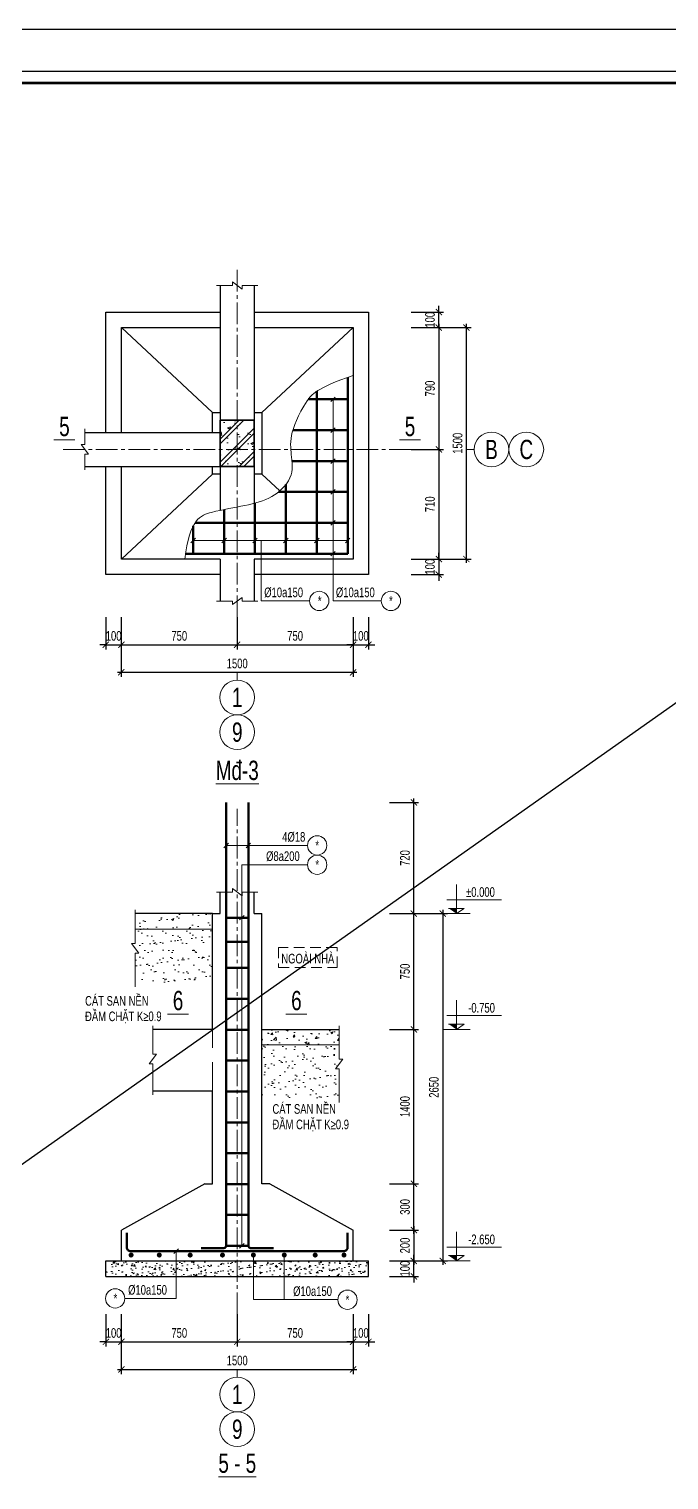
# Model space of a CAD drawing. Header units: millimetres. Extents: x 0 to 84100, y 0 to 59400.
# Drawn here: x 42645 to 59212, y 21802 to 59400 of the extents above; entities that cross this region are included whole.
import ezdxf
from ezdxf.enums import TextEntityAlignment as Align

# ---------------------------------------------------------------- set-up
doc = ezdxf.new("R2010")
doc.units = ezdxf.units.MM
doc.header["$LTSCALE"] = 750
doc.header["$MEASUREMENT"] = 0
doc.linetypes.add('CENTER2', pattern=[1.125, 0.75, -0.125, 0.125, -0.125])
doc.linetypes.add('HIDDEN', pattern=[0.375, 0.25, -0.125])
doc.layers.add('CDC-KHUNGTEN', color=9, linetype='Continuous')
for name, color, linetype, lineweight in [('CDC_01.AXIS', 160, 'CENTER2', 13), ('CDC_02.DIM', 1, 'Continuous', 18), ('CDC_03.BORDER', 3, 'Continuous', 25), ('CDC_04.HIDDEN', 8, 'HIDDEN', 15), ('CDC_05.STEEL', 4, 'Continuous', 50), ('CDC_06.TEXT', 2, 'Continuous', 18), ('CDC_09.COLUMN', 4, 'Continuous', 35), ('CDC_10.HATCH', 251, 'Continuous', 9), ('CDC_11.NOTE', 8, 'Continuous', 18), ('CDC_14.STEELNUM', 9, 'Continuous', 18), ('STEEL_NODE', 6, 'Continuous', 50)]:
    doc.layers.add(name, color=color, linetype=linetype, lineweight=lineweight)
doc.layers.add('KCS_Plotter', color=11, linetype='Continuous', plot=False)
doc.styles.add('KCS_SMTEXT', font='arial.ttf', dxfattribs={"width": 0.7})
doc.styles.add('SMTEXT', font='arial.ttf', dxfattribs={"width": 0.7})
doc.dimstyles.new('KCS_DIM100-25', dxfattribs={"dimscale": 100, "dimtxt": 2.5, "dimasz": 1.6, "dimexe": 1.2, "dimexo": 0, "dimgap": 1, "dimtad": 1, "dimdec": 0, "dimlfac": 0.25, "dimzin": 0, "dimdsep": 46, "dimtxsty": 'KCS_SMTEXT', "dimblk": 'ARCHTICK', "dimcen": 0, "dimdle": 1, "dimclrd": 256, "dimclre": 256, "dimclrt": 2, "dimadec": 0, "dimazin": 0, "dimtfac": 1, "dimtdec": 0, "dimtix": 1, "dimtmove": 2, "dimatfit": 3, "dimfxl": 1, "dimtolj": 1, "dimtzin": 0, "dimarcsym": 0})

# ---------------------------------------------------------------- blocks, each defined once
blk = doc.blocks.new('_ArchTick')
at = {"color": 0, "linetype": 'ByBlock', "const_width": 0.15}
blk.add_lwpolyline([(-0.5, -0.5), (0.5, 0.5)], dxfattribs=at)
blk = doc.blocks.new('*D67')
at = {"layer": 'CDC_02.DIM', "lineweight": -2, "transparency": 16777216}
for p, q in [((44634, 44159), (44634, 43325)), ((45034, 44159), (45034, 43325)), ((44634, 43445), (44474, 43445)), ((44634, 43445), (45034, 43445)), ((45034, 43445), (45194, 43445))]:
    blk.add_line(p, q, dxfattribs=at)
at = {"layer": 'DEFPOINTS', "color": 0, "transparency": 16777216}
for p in [(44634, 44159), (45034, 44159), (45034, 43445)]:
    blk.add_point(p, dxfattribs=at)
at = {"layer": 'CDC_02.DIM', "lineweight": -2, "transparency": 16777216, "xscale": 160, "yscale": 160, "zscale": 160}
blk.add_blockref('_ArchTick', (44634, 43445), dxfattribs=at)
at = {"layer": 'CDC_02.DIM', "lineweight": -2, "transparency": 16777216, "xscale": 160, "yscale": 160, "zscale": 160, "rotation": 180}
blk.add_blockref('_ArchTick', (45034, 43445), dxfattribs=at)
at = {"layer": 'CDC_02.DIM', "color": 2, "transparency": 16777216, "insert": (44834, 43673), "char_height": 250, "attachment_point": 5, "style": 'KCS_SMTEXT'}
blk.add_mtext('\\A1;100', dxfattribs=at)
blk = doc.blocks.new('*D68')
at = {"layer": 'CDC_02.DIM', "lineweight": -2, "transparency": 16777216}
for p, q in [((45034, 44159), (45034, 43325)), ((48034, 44159), (48034, 43325)), ((44934, 43445), (48134, 43445))]:
    blk.add_line(p, q, dxfattribs=at)
at = {"layer": 'DEFPOINTS', "color": 0, "transparency": 16777216}
for p in [(45034, 44159), (48034, 44159), (48034, 43445)]:
    blk.add_point(p, dxfattribs=at)
at = {"layer": 'CDC_02.DIM', "lineweight": -2, "transparency": 16777216, "xscale": 160, "yscale": 160, "zscale": 160, "rotation": 180}
blk.add_blockref('_ArchTick', (45034, 43445), dxfattribs=at)
at = {"layer": 'CDC_02.DIM', "lineweight": -2, "transparency": 16777216, "xscale": 160, "yscale": 160, "zscale": 160}
blk.add_blockref('_ArchTick', (48034, 43445), dxfattribs=at)
at = {"layer": 'CDC_02.DIM', "color": 2, "transparency": 16777216, "insert": (46534, 43673), "char_height": 250, "attachment_point": 5, "style": 'KCS_SMTEXT'}
blk.add_mtext('\\A1;750', dxfattribs=at)
blk = doc.blocks.new('*D69')
at = {"layer": 'CDC_02.DIM', "lineweight": -2, "transparency": 16777216}
for p, q in [((48034, 44159), (48034, 43325)), ((51034, 44159), (51034, 43325)), ((47934, 43445), (51134, 43445))]:
    blk.add_line(p, q, dxfattribs=at)
at = {"layer": 'DEFPOINTS', "color": 0, "transparency": 16777216}
for p in [(48034, 44159), (51034, 44159), (51034, 43445)]:
    blk.add_point(p, dxfattribs=at)
at = {"layer": 'CDC_02.DIM', "lineweight": -2, "transparency": 16777216, "xscale": 160, "yscale": 160, "zscale": 160, "rotation": 180}
blk.add_blockref('_ArchTick', (48034, 43445), dxfattribs=at)
at = {"layer": 'CDC_02.DIM', "lineweight": -2, "transparency": 16777216, "xscale": 160, "yscale": 160, "zscale": 160}
blk.add_blockref('_ArchTick', (51034, 43445), dxfattribs=at)
at = {"layer": 'CDC_02.DIM', "color": 2, "transparency": 16777216, "insert": (49534, 43673), "char_height": 250, "attachment_point": 5, "style": 'KCS_SMTEXT'}
blk.add_mtext('\\A1;750', dxfattribs=at)
blk = doc.blocks.new('*D70')
at = {"layer": 'CDC_02.DIM', "lineweight": -2, "transparency": 16777216}
for p, q in [((51034, 44159), (51034, 43325)), ((51434, 44159), (51434, 43325)), ((51034, 43445), (50874, 43445)), ((51034, 43445), (51434, 43445)), ((51434, 43445), (51594, 43445))]:
    blk.add_line(p, q, dxfattribs=at)
at = {"layer": 'DEFPOINTS', "color": 0, "transparency": 16777216}
for p in [(51034, 44159), (51434, 44159), (51434, 43445)]:
    blk.add_point(p, dxfattribs=at)
at = {"layer": 'CDC_02.DIM', "lineweight": -2, "transparency": 16777216, "xscale": 160, "yscale": 160, "zscale": 160}
blk.add_blockref('_ArchTick', (51034, 43445), dxfattribs=at)
at = {"layer": 'CDC_02.DIM', "lineweight": -2, "transparency": 16777216, "xscale": 160, "yscale": 160, "zscale": 160, "rotation": 180}
blk.add_blockref('_ArchTick', (51434, 43445), dxfattribs=at)
at = {"layer": 'CDC_02.DIM', "color": 2, "transparency": 16777216, "insert": (51234, 43673), "char_height": 250, "attachment_point": 5, "style": 'KCS_SMTEXT'}
blk.add_mtext('\\A1;100', dxfattribs=at)
blk = doc.blocks.new('*D71')
at = {"layer": 'CDC_02.DIM', "lineweight": -2, "transparency": 16777216}
for p, q in [((45034, 44159), (45034, 42611)), ((51034, 44159), (51034, 42611)), ((44934, 42731), (51134, 42731))]:
    blk.add_line(p, q, dxfattribs=at)
at = {"layer": 'DEFPOINTS', "color": 0, "transparency": 16777216}
for p in [(45034, 44159), (51034, 44159), (51034, 42731)]:
    blk.add_point(p, dxfattribs=at)
at = {"layer": 'CDC_02.DIM', "lineweight": -2, "transparency": 16777216, "xscale": 160, "yscale": 160, "zscale": 160, "rotation": 180}
blk.add_blockref('_ArchTick', (45034, 42731), dxfattribs=at)
at = {"layer": 'CDC_02.DIM', "lineweight": -2, "transparency": 16777216, "xscale": 160, "yscale": 160, "zscale": 160}
blk.add_blockref('_ArchTick', (51034, 42731), dxfattribs=at)
at = {"layer": 'CDC_02.DIM', "color": 2, "transparency": 16777216, "insert": (48034, 42958), "char_height": 250, "attachment_point": 5, "style": 'KCS_SMTEXT'}
blk.add_mtext('\\A1;1500', dxfattribs=at)
blk = doc.blocks.new('*D72')
at = {"layer": 'CDC_02.DIM', "lineweight": -2, "transparency": 16777216}
for p, q in [((52540, 51665), (53374, 51665)), ((53254, 51765), (53254, 48405)), ((52540, 48505), (53374, 48505))]:
    blk.add_line(p, q, dxfattribs=at)
at = {"layer": 'DEFPOINTS', "color": 0, "transparency": 16777216}
for p in [(52540, 51665), (52540, 48505), (53254, 48505)]:
    blk.add_point(p, dxfattribs=at)
at = {"layer": 'CDC_02.DIM', "lineweight": -2, "transparency": 16777216, "xscale": 160, "yscale": 160, "zscale": 160}
for p, rotation in [((53254, 51665), 90), ((53254, 48505), 270)]:
    blk.add_blockref('_ArchTick', p, dxfattribs=dict(at, rotation=rotation))
at = {"layer": 'CDC_02.DIM', "color": 2, "transparency": 16777216, "insert": (53026, 50085), "char_height": 250, "attachment_point": 5, "rotation": 90, "style": 'KCS_SMTEXT'}
blk.add_mtext('\\A1;790', dxfattribs=at)
blk = doc.blocks.new('*D73')
at = {"layer": 'CDC_02.DIM', "lineweight": -2, "transparency": 16777216}
for p, q in [((52540, 48505), (53374, 48505)), ((53254, 48605), (53254, 45565)), ((52540, 45665), (53374, 45665))]:
    blk.add_line(p, q, dxfattribs=at)
at = {"layer": 'DEFPOINTS', "color": 0, "transparency": 16777216}
for p in [(52540, 48505), (52540, 45665), (53254, 45665)]:
    blk.add_point(p, dxfattribs=at)
at = {"layer": 'CDC_02.DIM', "lineweight": -2, "transparency": 16777216, "xscale": 160, "yscale": 160, "zscale": 160}
for p, rotation in [((53254, 48505), 90), ((53254, 45665), 270)]:
    blk.add_blockref('_ArchTick', p, dxfattribs=dict(at, rotation=rotation))
at = {"layer": 'CDC_02.DIM', "color": 2, "transparency": 16777216, "insert": (53026, 47085), "char_height": 250, "attachment_point": 5, "rotation": 90, "style": 'KCS_SMTEXT'}
blk.add_mtext('\\A1;710', dxfattribs=at)
blk = doc.blocks.new('*D74')
at = {"layer": 'CDC_02.DIM', "lineweight": -2, "transparency": 16777216}
for p, q in [((52540, 45665), (53374, 45665)), ((53254, 45665), (53254, 45825)), ((53254, 45665), (53254, 45265)), ((52540, 45265), (53374, 45265)), ((53254, 45265), (53254, 45105))]:
    blk.add_line(p, q, dxfattribs=at)
at = {"layer": 'DEFPOINTS', "color": 0, "transparency": 16777216}
for p in [(52540, 45665), (52540, 45265), (53254, 45265)]:
    blk.add_point(p, dxfattribs=at)
at = {"layer": 'CDC_02.DIM', "lineweight": -2, "transparency": 16777216, "xscale": 160, "yscale": 160, "zscale": 160}
for p, rotation in [((53254, 45665), 270), ((53254, 45265), 90)]:
    blk.add_blockref('_ArchTick', p, dxfattribs=dict(at, rotation=rotation))
at = {"layer": 'CDC_02.DIM', "color": 2, "transparency": 16777216, "insert": (53026, 45465), "char_height": 250, "attachment_point": 5, "rotation": 90, "style": 'KCS_SMTEXT'}
blk.add_mtext('\\A1;100', dxfattribs=at)
blk = doc.blocks.new('*D75')
at = {"layer": 'CDC_02.DIM', "lineweight": -2, "transparency": 16777216}
for p, q in [((52540, 51665), (54088, 51665)), ((53968, 45565), (53968, 51765)), ((52540, 45665), (54088, 45665))]:
    blk.add_line(p, q, dxfattribs=at)
at = {"layer": 'DEFPOINTS', "color": 0, "transparency": 16777216}
for p in [(52540, 51665), (53968, 51665), (52540, 45665)]:
    blk.add_point(p, dxfattribs=at)
at = {"layer": 'CDC_02.DIM', "lineweight": -2, "transparency": 16777216, "xscale": 160, "yscale": 160, "zscale": 160}
for p, rotation in [((53968, 51665), 90), ((53968, 45665), 270)]:
    blk.add_blockref('_ArchTick', p, dxfattribs=dict(at, rotation=rotation))
at = {"layer": 'CDC_02.DIM', "color": 2, "transparency": 16777216, "insert": (53741, 48665), "char_height": 250, "attachment_point": 5, "rotation": 90, "style": 'KCS_SMTEXT'}
blk.add_mtext('\\A1;1500', dxfattribs=at)
blk = doc.blocks.new('*D76')
at = {"layer": 'CDC_02.DIM', "lineweight": -2, "transparency": 16777216}
for p, q in [((52540, 52065), (53374, 52065)), ((53254, 52065), (53254, 52225)), ((53254, 51665), (53254, 52065)), ((52540, 51665), (53374, 51665)), ((53254, 51665), (53254, 51505))]:
    blk.add_line(p, q, dxfattribs=at)
at = {"layer": 'DEFPOINTS', "color": 0, "transparency": 16777216}
for p in [(52540, 52065), (53254, 52065), (52540, 51665)]:
    blk.add_point(p, dxfattribs=at)
at = {"layer": 'CDC_02.DIM', "lineweight": -2, "transparency": 16777216, "xscale": 160, "yscale": 160, "zscale": 160}
for p, rotation in [((53254, 52065), 270), ((53254, 51665), 90)]:
    blk.add_blockref('_ArchTick', p, dxfattribs=dict(at, rotation=rotation))
at = {"layer": 'CDC_02.DIM', "color": 2, "transparency": 16777216, "insert": (53026, 51865), "char_height": 250, "attachment_point": 5, "rotation": 90, "style": 'KCS_SMTEXT'}
blk.add_mtext('\\A1;100', dxfattribs=at)
blk = doc.blocks.new('*D77')
at = {"layer": 'CDC_02.DIM', "lineweight": -2, "transparency": 16777216}
for p, q in [((51980, 27478), (52727, 27478)), ((52607, 27478), (52607, 27638)), ((52607, 27078), (52607, 27478)), ((51980, 27078), (52727, 27078)), ((52607, 27078), (52607, 26918))]:
    blk.add_line(p, q, dxfattribs=at)
at = {"layer": 'DEFPOINTS', "color": 0, "transparency": 16777216}
for p in [(51980, 27478), (52607, 27478), (51980, 27078)]:
    blk.add_point(p, dxfattribs=at)
at = {"layer": 'CDC_02.DIM', "lineweight": -2, "transparency": 16777216, "xscale": 160, "yscale": 160, "zscale": 160}
for p, rotation in [((52607, 27478), 270), ((52607, 27078), 90)]:
    blk.add_blockref('_ArchTick', p, dxfattribs=dict(at, rotation=rotation))
at = {"layer": 'CDC_02.DIM', "color": 2, "transparency": 16777216, "insert": (52379, 27278), "char_height": 250, "attachment_point": 5, "rotation": 90, "style": 'KCS_SMTEXT'}
blk.add_mtext('\\A1;100', dxfattribs=at)
blk = doc.blocks.new('*D78')
at = {"layer": 'CDC_02.DIM', "lineweight": -2, "transparency": 16777216}
for p, q in [((51980, 33478), (52727, 33478)), ((52607, 29378), (52607, 33578)), ((51980, 29478), (52727, 29478))]:
    blk.add_line(p, q, dxfattribs=at)
at = {"layer": 'DEFPOINTS', "color": 0, "transparency": 16777216}
for p in [(51980, 33478), (52607, 33478), (51980, 29478)]:
    blk.add_point(p, dxfattribs=at)
at = {"layer": 'CDC_02.DIM', "lineweight": -2, "transparency": 16777216, "xscale": 160, "yscale": 160, "zscale": 160}
for p, rotation in [((52607, 33478), 90), ((52607, 29478), 270)]:
    blk.add_blockref('_ArchTick', p, dxfattribs=dict(at, rotation=rotation))
at = {"layer": 'CDC_02.DIM', "color": 2, "transparency": 16777216, "insert": (52379, 31478), "char_height": 250, "attachment_point": 5, "rotation": 90, "style": 'KCS_SMTEXT'}
blk.add_mtext('\\A1;1400', dxfattribs=at)
blk = doc.blocks.new('*D79')
at = {"layer": 'CDC_02.DIM', "lineweight": -2, "transparency": 16777216}
for p, q in [((51980, 36478), (52727, 36478)), ((52607, 33378), (52607, 36578)), ((51980, 33478), (52727, 33478))]:
    blk.add_line(p, q, dxfattribs=at)
at = {"layer": 'DEFPOINTS', "color": 0, "transparency": 16777216}
for p in [(51980, 36478), (52607, 36478), (51980, 33478)]:
    blk.add_point(p, dxfattribs=at)
at = {"layer": 'CDC_02.DIM', "lineweight": -2, "transparency": 16777216, "xscale": 160, "yscale": 160, "zscale": 160}
for p, rotation in [((52607, 36478), 90), ((52607, 33478), 270)]:
    blk.add_blockref('_ArchTick', p, dxfattribs=dict(at, rotation=rotation))
at = {"layer": 'CDC_02.DIM', "color": 2, "transparency": 16777216, "insert": (52379, 34978), "char_height": 250, "attachment_point": 5, "rotation": 90, "style": 'KCS_SMTEXT'}
blk.add_mtext('\\A1;750', dxfattribs=at)
blk = doc.blocks.new('*D80')
at = {"layer": 'CDC_02.DIM', "lineweight": -2, "transparency": 16777216}
for p, q in [((51980, 28278), (52727, 28278)), ((52607, 28378), (52607, 27378)), ((51980, 27478), (52727, 27478))]:
    blk.add_line(p, q, dxfattribs=at)
at = {"layer": 'DEFPOINTS', "color": 0, "transparency": 16777216}
for p in [(51980, 28278), (51980, 27478), (52607, 27478)]:
    blk.add_point(p, dxfattribs=at)
at = {"layer": 'CDC_02.DIM', "lineweight": -2, "transparency": 16777216, "xscale": 160, "yscale": 160, "zscale": 160}
for p, rotation in [((52607, 28278), 90), ((52607, 27478), 270)]:
    blk.add_blockref('_ArchTick', p, dxfattribs=dict(at, rotation=rotation))
at = {"layer": 'CDC_02.DIM', "color": 2, "transparency": 16777216, "insert": (52379, 27878), "char_height": 250, "attachment_point": 5, "rotation": 90, "style": 'KCS_SMTEXT'}
blk.add_mtext('\\A1;200', dxfattribs=at)
blk = doc.blocks.new('*D81')
at = {"layer": 'CDC_02.DIM', "lineweight": -2, "transparency": 16777216}
for p, q in [((51980, 29478), (52727, 29478)), ((52607, 28178), (52607, 29578)), ((51980, 28278), (52727, 28278))]:
    blk.add_line(p, q, dxfattribs=at)
at = {"layer": 'DEFPOINTS', "color": 0, "transparency": 16777216}
for p in [(51980, 29478), (52607, 29478), (51980, 28278)]:
    blk.add_point(p, dxfattribs=at)
at = {"layer": 'CDC_02.DIM', "lineweight": -2, "transparency": 16777216, "xscale": 160, "yscale": 160, "zscale": 160}
for p, rotation in [((52607, 29478), 90), ((52607, 28278), 270)]:
    blk.add_blockref('_ArchTick', p, dxfattribs=dict(at, rotation=rotation))
at = {"layer": 'CDC_02.DIM', "color": 2, "transparency": 16777216, "insert": (52379, 28878), "char_height": 250, "attachment_point": 5, "rotation": 90, "style": 'KCS_SMTEXT'}
blk.add_mtext('\\A1;300', dxfattribs=at)
blk = doc.blocks.new('*D82')
at = {"layer": 'CDC_02.DIM', "lineweight": -2, "transparency": 16777216}
for p, q in [((51980, 36478), (53475, 36478)), ((53355, 36578), (53355, 27378)), ((51980, 27478), (53475, 27478))]:
    blk.add_line(p, q, dxfattribs=at)
at = {"layer": 'DEFPOINTS', "color": 0, "transparency": 16777216}
for p in [(51980, 36478), (51980, 27478), (53355, 27478)]:
    blk.add_point(p, dxfattribs=at)
at = {"layer": 'CDC_02.DIM', "lineweight": -2, "transparency": 16777216, "xscale": 160, "yscale": 160, "zscale": 160}
for p, rotation in [((53355, 36478), 90), ((53355, 27478), 270)]:
    blk.add_blockref('_ArchTick', p, dxfattribs=dict(at, rotation=rotation))
at = {"layer": 'CDC_02.DIM', "color": 2, "transparency": 16777216, "insert": (53127, 31978), "char_height": 250, "attachment_point": 5, "rotation": 90, "style": 'KCS_SMTEXT'}
blk.add_mtext('\\A1;2650', dxfattribs=at)
blk = doc.blocks.new('*D83')
at = {"layer": 'CDC_02.DIM', "lineweight": -2, "transparency": 16777216}
for p, q in [((51980, 39358), (52727, 39358)), ((52607, 36378), (52607, 39458)), ((51980, 36478), (52727, 36478))]:
    blk.add_line(p, q, dxfattribs=at)
at = {"layer": 'DEFPOINTS', "color": 0, "transparency": 16777216}
for p in [(51980, 39358), (52607, 39358), (51980, 36478)]:
    blk.add_point(p, dxfattribs=at)
at = {"layer": 'CDC_02.DIM', "lineweight": -2, "transparency": 16777216, "xscale": 160, "yscale": 160, "zscale": 160}
for p, rotation in [((52607, 39358), 90), ((52607, 36478), 270)]:
    blk.add_blockref('_ArchTick', p, dxfattribs=dict(at, rotation=rotation))
at = {"layer": 'CDC_02.DIM', "color": 2, "transparency": 16777216, "insert": (52379, 37918), "char_height": 250, "attachment_point": 5, "rotation": 90, "style": 'KCS_SMTEXT'}
blk.add_mtext('\\A1;720', dxfattribs=at)
blk = doc.blocks.new('*D84')
at = {"layer": 'CDC_02.DIM', "lineweight": -2, "transparency": 16777216}
for p, q in [((44634, 26097), (44634, 25263)), ((45034, 26097), (45034, 25263)), ((44634, 25383), (44474, 25383)), ((44634, 25383), (45034, 25383)), ((45034, 25383), (45194, 25383))]:
    blk.add_line(p, q, dxfattribs=at)
at = {"layer": 'DEFPOINTS', "color": 0, "transparency": 16777216}
for p in [(44634, 26097), (45034, 26097), (45034, 25383)]:
    blk.add_point(p, dxfattribs=at)
at = {"layer": 'CDC_02.DIM', "lineweight": -2, "transparency": 16777216, "xscale": 160, "yscale": 160, "zscale": 160}
blk.add_blockref('_ArchTick', (44634, 25383), dxfattribs=at)
at = {"layer": 'CDC_02.DIM', "lineweight": -2, "transparency": 16777216, "xscale": 160, "yscale": 160, "zscale": 160, "rotation": 180}
blk.add_blockref('_ArchTick', (45034, 25383), dxfattribs=at)
at = {"layer": 'CDC_02.DIM', "color": 2, "transparency": 16777216, "insert": (44834, 25610), "char_height": 250, "attachment_point": 5, "style": 'KCS_SMTEXT'}
blk.add_mtext('\\A1;100', dxfattribs=at)
blk = doc.blocks.new('*D85')
at = {"layer": 'CDC_02.DIM', "lineweight": -2, "transparency": 16777216}
for p, q in [((45034, 26097), (45034, 25263)), ((48034, 26097), (48034, 25263)), ((44934, 25383), (48134, 25383))]:
    blk.add_line(p, q, dxfattribs=at)
at = {"layer": 'DEFPOINTS', "color": 0, "transparency": 16777216}
for p in [(45034, 26097), (48034, 26097), (48034, 25383)]:
    blk.add_point(p, dxfattribs=at)
at = {"layer": 'CDC_02.DIM', "lineweight": -2, "transparency": 16777216, "xscale": 160, "yscale": 160, "zscale": 160, "rotation": 180}
blk.add_blockref('_ArchTick', (45034, 25383), dxfattribs=at)
at = {"layer": 'CDC_02.DIM', "lineweight": -2, "transparency": 16777216, "xscale": 160, "yscale": 160, "zscale": 160}
blk.add_blockref('_ArchTick', (48034, 25383), dxfattribs=at)
at = {"layer": 'CDC_02.DIM', "color": 2, "transparency": 16777216, "insert": (46534, 25610), "char_height": 250, "attachment_point": 5, "style": 'KCS_SMTEXT'}
blk.add_mtext('\\A1;750', dxfattribs=at)
blk = doc.blocks.new('*D86')
at = {"layer": 'CDC_02.DIM', "lineweight": -2, "transparency": 16777216}
for p, q in [((48034, 26097), (48034, 25263)), ((51034, 26097), (51034, 25263)), ((47934, 25383), (51134, 25383))]:
    blk.add_line(p, q, dxfattribs=at)
at = {"layer": 'DEFPOINTS', "color": 0, "transparency": 16777216}
for p in [(48034, 26097), (51034, 26097), (51034, 25383)]:
    blk.add_point(p, dxfattribs=at)
at = {"layer": 'CDC_02.DIM', "lineweight": -2, "transparency": 16777216, "xscale": 160, "yscale": 160, "zscale": 160, "rotation": 180}
blk.add_blockref('_ArchTick', (48034, 25383), dxfattribs=at)
at = {"layer": 'CDC_02.DIM', "lineweight": -2, "transparency": 16777216, "xscale": 160, "yscale": 160, "zscale": 160}
blk.add_blockref('_ArchTick', (51034, 25383), dxfattribs=at)
at = {"layer": 'CDC_02.DIM', "color": 2, "transparency": 16777216, "insert": (49534, 25610), "char_height": 250, "attachment_point": 5, "style": 'KCS_SMTEXT'}
blk.add_mtext('\\A1;750', dxfattribs=at)
blk = doc.blocks.new('*D87')
at = {"layer": 'CDC_02.DIM', "lineweight": -2, "transparency": 16777216}
for p, q in [((51034, 26097), (51034, 25263)), ((51434, 26097), (51434, 25263)), ((51034, 25383), (50874, 25383)), ((51034, 25383), (51434, 25383)), ((51434, 25383), (51594, 25383))]:
    blk.add_line(p, q, dxfattribs=at)
at = {"layer": 'DEFPOINTS', "color": 0, "transparency": 16777216}
for p in [(51034, 26097), (51434, 26097), (51434, 25383)]:
    blk.add_point(p, dxfattribs=at)
at = {"layer": 'CDC_02.DIM', "lineweight": -2, "transparency": 16777216, "xscale": 160, "yscale": 160, "zscale": 160}
blk.add_blockref('_ArchTick', (51034, 25383), dxfattribs=at)
at = {"layer": 'CDC_02.DIM', "lineweight": -2, "transparency": 16777216, "xscale": 160, "yscale": 160, "zscale": 160, "rotation": 180}
blk.add_blockref('_ArchTick', (51434, 25383), dxfattribs=at)
at = {"layer": 'CDC_02.DIM', "color": 2, "transparency": 16777216, "insert": (51234, 25610), "char_height": 250, "attachment_point": 5, "style": 'KCS_SMTEXT'}
blk.add_mtext('\\A1;100', dxfattribs=at)
blk = doc.blocks.new('*D88')
at = {"layer": 'CDC_02.DIM', "lineweight": -2, "transparency": 16777216}
for p, q in [((45034, 26097), (45034, 24548)), ((51034, 26097), (51034, 24548)), ((44934, 24668), (51134, 24668))]:
    blk.add_line(p, q, dxfattribs=at)
at = {"layer": 'DEFPOINTS', "color": 0, "transparency": 16777216}
for p in [(45034, 26097), (51034, 26097), (51034, 24668)]:
    blk.add_point(p, dxfattribs=at)
at = {"layer": 'CDC_02.DIM', "lineweight": -2, "transparency": 16777216, "xscale": 160, "yscale": 160, "zscale": 160, "rotation": 180}
blk.add_blockref('_ArchTick', (45034, 24668), dxfattribs=at)
at = {"layer": 'CDC_02.DIM', "lineweight": -2, "transparency": 16777216, "xscale": 160, "yscale": 160, "zscale": 160}
blk.add_blockref('_ArchTick', (51034, 24668), dxfattribs=at)
at = {"layer": 'CDC_02.DIM', "color": 2, "transparency": 16777216, "insert": (48034, 24896), "char_height": 250, "attachment_point": 5, "style": 'KCS_SMTEXT'}
blk.add_mtext('\\A1;1500', dxfattribs=at)
blk = doc.blocks.new('Khung tên chuẩn')
at = {"layer": 'CDC-KHUNGTEN', "color": 8}
blk.add_lwpolyline([(75096, 1100), (83000, 1100), (83000, 58300), (3000, 58300), (3000, 1100), (75096, 1100)], dxfattribs=at)
at = {"layer": 'CDC-KHUNGTEN', "color": 255, "lineweight": 60}
blk.add_lwpolyline([(74900, 1400), (74900, 58000), (3300, 58000), (3300, 1400), (74900, 1400)], close=True, dxfattribs=at)
at = {"layer": 'DEFPOINTS', "color": 1, "ltscale": 0.2}
blk.add_lwpolyline([(0, 0), (0, 59400), (84100, 59400), (84100, 0), (0, 0)], close=True, dxfattribs=at)

msp = doc.modelspace()

# ---------------------------------------------------------------- hatches: boundary and pattern name
at = {"layer": 'CDC_10.HATCH'}
h = msp.add_hatch(dxfattribs=at)
h.set_pattern_fill('BT-01', color=256, scale=100, pattern_type=2)
h.set_pattern_definition([(50, (-188097.6, 20318.8), (717.2602, -62.7521), [75, -825]), (355, (-188097.6, 20318.8), (-138.7513, 752.1921), [60, -660]), (100.4514, (-188037.8, 20313.55), (578.5094, 689.4395), [63.7402, -701.1421]), (46.1842, (-188097.6, 20518.8), (1067.241, -165.519), [112.5, -1237.5]), (96.6356, (-188008.7, 20505), (934.6627, 974.118), [95.6103, -1051.713]), (351.1842, (-188097.6, 20518.8), (934.662, 974.1186), [90, -990]), (21, (-187997.6, 20468.8), (596.907, -402.6189), [75, -825]), (326, (-187997.6, 20468.8), (243.3153, 725.15), [60, -660]), (71.4514, (-187947.85, 20435.2), (840.2226, 322.5305), [63.7402, -701.1421]), (37.5, (-188097.6, 20318.78), (12.15986, 332.89385), [0, -652, 0, -670, 0, -662.5]), (7.5, (-188097.6, 20318.78), (263.06954, 394.4117), [0, -382, 0, -637, 0, -252.5]), (327.5, (-188320.6, 20318.78), (533.82244, -22.55487), [0, -250, 0, -780, 0, -1035]), (317.5, (-188420.6, 20318.8), (583.1862, 100.105), [0, -325, 0, -518, 0, -735]), (45, (-188097.6, 20318.78), (-300.5204, 300.5204), []), (45, (-188097.6, 20441.28), (-300.5204, 300.5204), [])])
h.paths.add_polyline_path([(47594.5, 48064.7), (48474.5, 48064.7), (48474.5, 49264.7), (47594.5, 49264.7)])
h = msp.add_hatch(dxfattribs=at)
h.set_pattern_fill('AR-CONC', color=256, scale=80)
h.set_pattern_definition([(50, (-528864.04, 1378136.47), (573.80815, -50.20171), [60, -660]), (355, (-528864.04, 1378136.5), (-111.00107, 601.7537), [48, -528]), (100.451444, (-528816.2, 1378132.3), (462.80708, 551.552), [50.99215, -560.9137]), (46.1842, (-528864.04, 1378296.5), (853.79306, -132.41542), [90, -990]), (96.635635, (-528792.9, 1378285.4), (747.72956, 779.2949), [76.48827, -841.371]), (351.184164, (-528864, 1378296.5), (747.72956, 779.2949), [72, -792]), (21, (-528784.04, 1378256.47), (477.52564, -322.09511), [60, -660]), (326, (-528784.04, 1378256.5), (194.65227, 580.12004), [48, -528]), (71.451445, (-528744.25, 1378229.63), (672.1779, 258.02492), [50.99215, -560.9137]), (37.5, (-528864.04, 1378136.47), (9.727884, 266.315083), [0, -521.6, 0, -536, 0, -530]), (7.5, (-528864.04, 1378136.47), (210.45563, 315.52937), [0, -305.6, 0, -509.6, 0, -202]), (327.5, (-529042.44, 1378136.47), (427.05795, -18.043897), [0, -200, 0, -624, 0, -828]), (317.5, (-529122.44, 1378136.47), (466.54894, 80.08399), [0, -260, 0, -414.4, 0, -588])])
h.paths.add_polyline_path([(45394.5, 36478.4), (47394.5, 36478.4), (47394.5, 36078.4), (45394.5, 36078.4)])
h = msp.add_hatch(dxfattribs=at)
h.set_pattern_fill('AR-SAND', color=256, scale=200)
h.set_pattern_definition([(37.5, (-317288.17, 697836.86), (-12.59867, 385.36475), [0, -304, 0, -340, 0, -325]), (7.5, (-317288.2, 697836.86), (353.95534, 564.4292), [0, -164, 0, -274, 0, -105]), (327.5, (-317534.17, 697836.86), (622.82837, 1.13181), [0, -100, 0, -360, 0, -470]), (317.5, (-317534.2, 697836.86), (601.22532, 175.5351), [0, -50, 0, -236, 0, -270])])
h.paths.add_polyline_path([(45394.5, 35703.4), (45394.5, 36078.4), (47394.5, 36078.4), (47394.5, 34678.4), (45394.5, 34678.4), (45394.5, 35453.4), (45488.2, 35453.4), (45300.7, 35703.4)])
h = msp.add_hatch(dxfattribs=at)
h.set_pattern_fill('AR-CONC', color=256, scale=80)
h.set_pattern_definition([(50, (-528864.04, 1375136.47), (573.80815, -50.20171), [60, -660]), (355, (-528864.04, 1375136.5), (-111.00107, 601.7537), [48, -528]), (100.451444, (-528816.2, 1375132.3), (462.80708, 551.552), [50.99215, -560.9137]), (46.1842, (-528864.04, 1375296.5), (853.79306, -132.41542), [90, -990]), (96.635635, (-528792.9, 1375285.4), (747.72956, 779.2949), [76.48827, -841.371]), (351.184164, (-528864, 1375296.5), (747.72956, 779.2949), [72, -792]), (21, (-528784.04, 1375256.47), (477.52564, -322.09511), [60, -660]), (326, (-528784.04, 1375256.5), (194.65227, 580.12004), [48, -528]), (71.451445, (-528744.25, 1375229.63), (672.1779, 258.02492), [50.99215, -560.9137]), (37.5, (-528864.04, 1375136.47), (9.727884, 266.315083), [0, -521.6, 0, -536, 0, -530]), (7.5, (-528864.04, 1375136.47), (210.45563, 315.52937), [0, -305.6, 0, -509.6, 0, -202]), (327.5, (-529042.44, 1375136.47), (427.05795, -18.043897), [0, -200, 0, -624, 0, -828]), (317.5, (-529122.44, 1375136.47), (466.54894, 80.08399), [0, -260, 0, -414.4, 0, -588])])
h.paths.add_polyline_path([(50674.5, 33478.4), (48674.5, 33478.4), (48674.5, 33078.4), (50674.5, 33078.4)])
h = msp.add_hatch(dxfattribs=at)
h.set_pattern_fill('AR-SAND', color=256, scale=200)
h.set_pattern_definition([(37.5, (-317288.17, 694836.86), (-12.59867, 385.36475), [0, -304, 0, -340, 0, -325]), (7.5, (-317288.2, 694836.86), (353.95534, 564.4292), [0, -164, 0, -274, 0, -105]), (327.5, (-317534.17, 694836.86), (622.82837, 1.13181), [0, -100, 0, -360, 0, -470]), (317.5, (-317534.2, 694836.86), (601.22532, 175.5351), [0, -50, 0, -236, 0, -270])])
h.paths.add_polyline_path([(50674.5, 32703.4), (50674.5, 33078.4), (48674.5, 33078.4), (48674.5, 31678.4), (50674.5, 31678.4), (50674.5, 32453.4), (50580.7, 32453.4), (50768.2, 32703.4)])
h = msp.add_hatch(dxfattribs=at)
h.set_pattern_fill('AR-CONC', color=256, scale=50, style=0)
h.set_pattern_definition([(50, (-243558.95, 141429.94), (358.6301, -31.37607), [37.5, -412.5]), (355, (-243558.95, 141429.94), (-69.37567, 376.09607), [30, -330]), (100.45144, (-243529.06, 141427.33), (289.25442, 344.72), [31.8701, -350.57106]), (46.1842, (-243558.95, 141529.94), (533.62067, -82.75964), [56.25, -618.75]), (96.63564, (-243514.5, 141523.05), (467.331, 487.0593), [47.8052, -525.8569]), (351.18416, (-243558.95, 141529.94), (467.331, 487.0593), [45, -495]), (21, (-243508.95, 141504.94), (298.45353, -201.30945), [37.5, -412.5]), (326, (-243508.95, 141504.94), (121.65767, 362.57502), [30, -330]), (71.45144, (-243484.08, 141488.17), (420.1112, 161.26558), [31.8701, -350.57106]), (37.5, (-243558.95, 141429.94), (6.07993, 166.446927), [0, -326, 0, -335, 0, -331.25]), (7.5, (-243558.95, 141429.94), (131.53477, 197.20586), [0, -191, 0, -318.5, 0, -126.25]), (327.5, (-243670.45, 141429.94), (266.91122, -11.277436), [0, -125, 0, -390, 0, -517.5]), (317.5, (-243720.45, 141429.94), (291.59308, 50.05249), [0, -162.5, 0, -259, 0, -367.5])])
h.paths.add_polyline_path([(51434.5, 27078.4), (51434.5, 27478.4), (44634.5, 27478.4), (44634.5, 27078.4)])

# ---------------------------------------------------------------- linework, layer by layer
at = {"layer": 'CDC_01.AXIS'}
for p, q in [((48034.5, 44159.4), (48034.5, 53170)), ((43529.2, 48504.7), (52539.8, 48504.7)), ((48034.5, 26097), (48034.5, 39192.9))]:
    msp.add_line(p, q, dxfattribs=at)
at = {"layer": 'CDC_02.DIM'}
for p, q in [((54168.4, 48504.7), (53968.4, 48504.7)), ((48034.5, 42530.7), (48034.5, 42730.7)), ((53709.8, 37233.4), (53709.8, 36478.4)), ((53354.7, 36478.4), (54065.4, 36478.4)), ((53457.9, 36834.7), (54879.3, 36834.7)), ((53508.3, 36614.8), (53911.3, 36614.8)), ((53508.3, 36614.8), (53911.3, 36614.8)), ((53709.8, 36478.4), (53911.3, 36614.8)), ((53709.8, 34233.4), (53709.8, 33478.4)), ((53354.7, 33478.4), (54065.4, 33478.4)), ((53457.9, 33834.7), (54879.3, 33834.7)), ((53508.3, 33614.8), (53911.3, 33614.8)), ((53508.3, 33614.8), (53911.3, 33614.8)), ((53709.8, 33478.4), (53911.3, 33614.8)), ((53709.8, 28233.4), (53709.8, 27478.4)), ((53457.9, 27834.7), (54879.3, 27834.7)), ((53354.7, 27478.4), (54065.4, 27478.4)), ((53508.3, 27614.8), (53911.3, 27614.8)), ((53508.3, 27614.8), (53911.3, 27614.8)), ((53709.8, 27478.4), (53911.3, 27614.8)), ((48034.5, 24468.3), (48034.5, 24668.3))]:
    msp.add_line(p, q, dxfattribs=at)
for centre, start, end in [((54618.4, 48504.7), 180.12732, 180), ((55518.4, 48505.7), 180.12732, 180), ((48034.5, 42080.7), 90.12732, 90), ((48035.5, 41180.7), 90.12732, 90), ((48034.5, 24018.3), 90.12732, 90), ((48036, 23118.3), 90.12732, 90)]:
    msp.add_arc(centre, 450, start, end, dxfattribs=at)
for points in [[(53508.3, 36614.8), (53709.8, 36614.8), (53709.8, 36478.4)], [(53508.3, 33614.8), (53709.8, 33614.8), (53709.8, 33478.4)], [(53508.3, 27614.8), (53709.8, 27614.8), (53709.8, 27478.4)]]:
    msp.add_solid(points, dxfattribs=at)
at = {"layer": 'CDC_03.BORDER'}
for p, q in [((47394.5, 49464.7), (45034.5, 51664.7)), ((48674.5, 49464.7), (51034.5, 51664.7)), ((44086.7, 48944.7), (47594.5, 48944.7)), ((44086.7, 48064.7), (47594.5, 48064.7)), ((47394.5, 47864.7), (45034.5, 45664.7)), ((48674.5, 47864.7), (49138.1, 47432.5)), ((47594.5, 36478.4), (47594.5, 37035.4)), ((48474.5, 36478.4), (48474.5, 37035.4)), ((47394.5, 36478.4), (45394.5, 36478.4)), ((47394.5, 36478.4), (47594.5, 36478.4)), ((47394.5, 33478.4), (47394.5, 36478.4)), ((48474.5, 36478.4), (48674.5, 36478.4)), ((48674.5, 33478.4), (48674.5, 36478.4)), ((47394.5, 33478.4), (45846.4, 33478.4)), ((48674.5, 31878.4), (48674.5, 33478.4)), ((48674.5, 33478.4), (50674.5, 33478.4)), ((47394.5, 31878.4), (45846.4, 31878.4)), ((47394.5, 31878.4), (45846.4, 31878.4)), ((47394.5, 29478.4), (47394.5, 31878.4)), ((48674.5, 29478.4), (48674.5, 31878.4)), ((47194.5, 29478.4), (45034.5, 28278.4)), ((47194.5, 29478.4), (47394.5, 29478.4)), ((48874.5, 29478.4), (48674.5, 29478.4)), ((48874.5, 29478.4), (51034.5, 28278.4)), ((45034.5, 27478.4), (45034.5, 28278.4)), ((51034.5, 27478.4), (51034.5, 28278.4)), ((44634.5, 27478.4), (51434.5, 27478.4)), ((44634.5, 27078.4), (44634.5, 27478.4)), ((51434.5, 27078.4), (51434.5, 27478.4)), ((44634.5, 27078.4), (51434.5, 27078.4))]:
    msp.add_line(p, q, dxfattribs=at)
for points in [[(47594.5, 52751.9), (47594.5, 48944.7)], [(48474.5, 52751.9), (48474.5, 47108.7)], [(45034.5, 48946.9), (45034.5, 51664.7), (47594.5, 51664.7)], [(48474.5, 51664.7), (51034.5, 51664.7), (51034.5, 48504.7)], [(47394.5, 48944.7), (47394.5, 49464.7), (47594.5, 49464.7)], [(48474.5, 49464.7), (48674.5, 49464.7), (48674.5, 47864.7), (48474.5, 47864.7)], [(51034.5, 48504.7), (51034.5, 45664.7), (48474.5, 45664.7)], [(47594.5, 45664.7), (45034.5, 45664.7), (45034.5, 48064.7)], [(47594.5, 47864.7), (47394.5, 47864.7), (47394.5, 48064.7)], [(47594.5, 48064.7), (47594.5, 46927.6)], [(47594.5, 45664.7), (47594.5, 44577.4)], [(48474.5, 45664.7), (48474.5, 44577.4)]]:
    msp.add_lwpolyline(points, dxfattribs=at)
at = {"layer": 'CDC_03.BORDER', "color": 1}
for points in [[(44634.5, 48946.9), (44634.5, 52064.7), (47594.5, 52064.7)], [(48474.5, 52064.7), (51434.5, 52064.7), (51434.5, 48504.7)], [(51434.5, 48504.7), (51434.5, 45264.7), (48474.5, 45264.7)], [(47594.5, 45264.7), (44634.5, 45264.7), (44634.5, 48064.7)]]:
    msp.add_lwpolyline(points, dxfattribs=at)
at = {"layer": 'CDC_04.HIDDEN', "ltscale": 4}
msp.add_line((47394.5, 31878.4), (47394.5, 33478.4), dxfattribs=at)
at = {"layer": 'CDC_04.HIDDEN', "ltscale": 1.5}
msp.add_lwpolyline([(49102, 35083.1), (50622, 35083.1), (50622, 35603.1), (49102, 35603.1)], close=True, dxfattribs=at)
at = {"layer": 'CDC_05.STEEL'}
for p, q in [((50094.5, 45804.7), (50094.5, 50013.7)), ((50894.5, 45804.7), (50894.5, 50372.9)), ((50894.5, 49804.7), (49873.9, 49804.7)), ((50894.5, 45804.7), (50894.5, 49977.4)), ((50894.5, 49004.7), (49473.7, 49004.7)), ((50894.5, 48204.7), (49454, 48204.7)), ((50894.5, 47404.7), (49105.1, 47404.7)), ((49294.5, 45804.7), (49294.5, 47596)), ((48494.5, 45804.7), (48494.5, 47114.1)), ((47694.5, 45804.7), (47694.5, 46948.6)), ((46894.5, 45804.7), (46894.5, 46524.4)), ((50894.5, 46604.7), (46943, 46604.7)), ((50894.5, 45804.7), (46695.5, 45804.7)), ((50894.5, 45804.7), (46695.5, 45804.7)), ((47748.1, 36372.7), (48322.1, 36372.7)), ((47748.1, 35748.2), (48322.1, 35748.2)), ((47748.1, 35069.7), (48322.1, 35069.7)), ((47748.1, 34269.7), (48322.1, 34269.7)), ((47748.1, 33469.7), (48322.1, 33469.7)), ((47748.1, 32669.7), (48322.1, 32669.7)), ((47748.1, 31869.7), (48322.1, 31869.7)), ((47748.1, 31069.7), (48322.1, 31069.7)), ((47748.1, 30269.7), (48322.1, 30269.7)), ((47748.1, 29469.7), (48322.1, 29469.7)), ((47748.1, 28669.7), (48322.1, 28669.7)), ((47748.1, 27869.7), (48322.1, 27869.7))]:
    msp.add_line(p, q, dxfattribs=at)
for points in [[(47748.1, 39358.4), (47748.1, 27869.7, -0.4142136), (47688.1, 27809.7), (47099.4, 27809.7)], [(48322.1, 39358.4), (48322.1, 27869.7, 0.4142136), (48382.1, 27809.7), (48970.7, 27809.7)], [(45176.1, 28204), (45176.1, 27830.2, 0.4142136), (45276.1, 27730.2), (50792.9, 27730.2, 0.4142136), (50892.9, 27830.2), (50892.9, 28204)]]:
    msp.add_lwpolyline(points, format="xyb", dxfattribs=at)
at = {"layer": 'CDC_09.COLUMN'}
msp.add_lwpolyline([(47594.5, 48064.7), (48474.5, 48064.7), (48474.5, 49264.7), (47594.5, 49264.7)], close=True, dxfattribs=at)
at = {"layer": 'CDC_10.HATCH'}
for p, q in [((47394.5, 36078.4), (45394.5, 36078.4)), ((48674.5, 33078.4), (50674.5, 33078.4))]:
    msp.add_line(p, q, dxfattribs=at)
at = {"layer": 'CDC_11.NOTE'}
for p, q in [((46894.5, 46145.6), (50894.5, 46145.6)), ((47748.1, 38245.7), (49855.1, 38245.7)), ((48151.7, 37745.7), (48151.7, 27869.7)), ((48151.7, 37745.7), (49855.1, 37745.7)), ((49252.9, 27630.5), (49252.9, 26473.9))]:
    msp.add_line(p, q, dxfattribs=at)
for points in [[(47500.7, 52751.9), (47909.5, 52751.9), (47909.5, 52845.7), (48159.5, 52658.2), (48159.5, 52751.9), (48568.2, 52751.9)], [(50514.1, 49804.7), (50514.1, 44581.2), (51763.7, 44581.2)], [(44086.7, 49042.8), (44086.7, 48634.1), (43993, 48634.1), (44180.5, 48384.1), (44086.7, 48384.1), (44086.7, 47975.3)], [(48657.4, 46145.6), (48657.4, 44581.2), (49907, 44581.2)], [(47500.7, 44577.4), (47909.5, 44577.4), (47909.5, 44483.7), (48159.5, 44671.2), (48159.5, 44577.4), (48568.2, 44577.4)], [(47500.7, 37035.4), (47909.5, 37035.4), (47909.5, 37129.2), (48159.5, 36941.7), (48159.5, 37035.4), (48568.2, 37035.4)], [(45846.4, 31784.7), (45846.4, 32585.9), (45752.7, 32585.9), (45940.2, 32835.9), (45846.4, 32835.9), (45846.4, 33572.2)], [(46453.5, 27730.2), (46453.5, 26506.7), (45125.3, 26506.7)], [(48452.9, 27631.3), (48452.9, 26474.9), (50638.8, 26474.9)]]:
    msp.add_lwpolyline(points, dxfattribs=at)
at = {"layer": 'CDC_11.NOTE', "color": 3}
for points in [[(50573.4, 49864), (50454.8, 49745.4)], [(50573.4, 49064), (50454.8, 48945.4)], [(50573.4, 48264), (50454.8, 48145.4)], [(50573.4, 47464), (50454.8, 47345.4)], [(50573.4, 46664), (50454.8, 46545.4)], [(46953.8, 46204.9), (46835.2, 46086.2)], [(47753.8, 46204.9), (47635.2, 46086.2)], [(48553.8, 46204.9), (48435.2, 46086.2)], [(49353.8, 46204.9), (49235.2, 46086.2)], [(50153.8, 46204.9), (50035.2, 46086.2)], [(50953.8, 46204.9), (50835.2, 46086.2)], [(50573.4, 45864), (50454.8, 45745.4)], [(47807.4, 38305), (47688.7, 38186.4)], [(48381.4, 38305), (48262.7, 38186.4)], [(48211, 36432.1), (48092.4, 36313.4)], [(48211, 27929.1), (48092.4, 27810.4)], [(46512.8, 27789.6), (46394.2, 27670.9)]]:
    msp.add_lwpolyline(points, dxfattribs=at)
at = {"layer": 'CDC_11.NOTE', "ltscale": 0.7}
for points in [[(45394.5, 36572.2), (45394.5, 35703.4), (45300.7, 35703.4), (45488.2, 35453.4), (45394.5, 35453.4), (45394.5, 34584.7)], [(50674.5, 33572.2), (50674.5, 32703.4), (50768.2, 32703.4), (50580.7, 32453.4), (50674.5, 32453.4), (50674.5, 31584.7)]]:
    msp.add_lwpolyline(points, dxfattribs=at)
at = {"layer": 'CDC_11.NOTE'}
msp.add_open_spline([(46677.8, 45664.7), (46795.3, 46702), (47726.6, 47020.7), (48788.7, 47065.7), (49494.1, 47764.1), (49447.4, 48369.1), (49330, 49073.8), (50077.8, 50096.2), (51034.5, 50421.5)], degree=3, knots=[0, 0, 0, 0, 259.2297997, 824.2452862, 1088.4059418, 1463.2404447, 2004.8313565, 2114.8129735, 2114.8129735, 2114.8129735, 2114.8129735], dxfattribs=at)
at = {"layer": 'CDC_14.STEELNUM'}
for centre in [(50157, 44581.2), (52013.7, 44581.2), (50105.1, 38245.7), (50105.1, 37745.7), (44875.3, 26506.7), (50888.8, 26472.7)]:
    msp.add_circle(centre, 250, dxfattribs=at)
at = {"layer": 'KCS_Plotter'}
msp.add_line((0, 0), (84100, 59400), dxfattribs=at)
at = {"layer": 'STEEL_NODE', "const_width": 64}
for points in [[(45319.1, 27630.5, -1), (45255.1, 27630.5, -1)], [(46048.1, 27630.5, -1), (45984.1, 27630.5, -1)], [(46848.1, 27630.5, -1), (46784.1, 27630.5, -1)], [(47620.9, 27630.5, 1), (47684.9, 27630.5, 1)], [(48420.9, 27630.5, 1), (48484.9, 27630.5, 1)], [(49220.9, 27630.5, 1), (49284.9, 27630.5, 1)], [(50020.9, 27630.5, 1), (50084.9, 27630.5, 1)], [(50766.4, 27630.5, 1), (50830.4, 27630.5, 1)]]:
    msp.add_lwpolyline(points, format="xyb", close=True, dxfattribs=at)

# ---------------------------------------------------------------- block references
msp.add_blockref('Khung tên chuẩn', (0, 0))

# ---------------------------------------------------------------- texts
at = {"layer": 'CDC_06.TEXT', "color": 4, "style": 'SMTEXT', "width": 0.7}
for s, p in [('%%U 5 ', (43561.2, 49097.6)), ('%%U 5 ', (52507.8, 49097.6)), ('B', (54618.4, 48504.7)), ('C', (55518.4, 48505.7)), ('1', (48034.5, 42080.7)), ('9', (48035.5, 41180.7)), ('%%UMđ-3', (48035, 40200.3)), ('%%U 6 ', (46502.4, 34226.1)), ('%%U 6 ', (49566.6, 34226.1)), ('1', (48034.5, 24018.3)), ('9', (48036, 23118.3)), ('%%U5 - 5', (48035.5, 22234.4))]:
    msp.add_text(s, height=500, dxfattribs=at).set_placement(p, align=Align.MIDDLE)
at = {"layer": 'CDC_06.TEXT', "linetype": 'ByBlock', "style": 'SMTEXT', "width": 0.7}
for s, p in [('%%C10a150', (48733.4, 44677.6)), ('%%C10a150', (50590, 44677.6)), ('4%%C18', (49199.1, 38342)), ('%%C8a200', (48781.7, 37842)), ('%%C10a150', (45209.4, 26603.2))]:
    msp.add_text(s, height=250, dxfattribs=at).set_placement(p)
for s, p in [('%%P0.000', (53959.3, 37037.4)), ('-0.750', (54013.6, 34037.4)), ('-2.650', (54013.6, 28037.4))]:
    msp.add_text(s, height=250, dxfattribs=at).set_placement(p, align=Align.MIDDLE_LEFT)
at = {"layer": 'CDC_06.TEXT', "style": 'KCS_SMTEXT', "width": 0.7}
for s, p in [('NGOÀI NHÀ', (49862, 35343.1)), ('CÁT SAN NỀN', (44917, 34253.1)), ('ĐẦM CHẶT K≥0.9', (45085.5, 33826.6)), ('CÁT SAN NỀN', (49768.3, 31452.3)), ('ĐẦM CHẶT K≥0.9', (49936.8, 31025.8))]:
    msp.add_text(s, height=250, dxfattribs=at).set_placement(p, align=Align.MIDDLE)
at = {"layer": 'CDC_06.TEXT', "style": 'SMTEXT', "width": 0.7}
msp.add_text('%%C10a150', height=250, dxfattribs=at).set_placement((49481.3, 26568.9))
at = {"layer": 'CDC_14.STEELNUM', "color": 2, "linetype": 'ByBlock', "style": 'SMTEXT', "width": 0.7}
for p in [(50169.5, 44581.2), (52013.7, 44581.2), (50105.1, 38245.7), (50105.1, 37745.7), (44881.1, 26506.7), (50888.8, 26472.7)]:
    msp.add_text('*', height=250, dxfattribs=at).set_placement(p, align=Align.MIDDLE_CENTER)

# ---------------------------------------------------------------- dimensions: what is measured, and where the dimension line sits
at = {"layer": 'CDC_02.DIM'}
for base, p1, p2, angle, picture, middle in [((53254.1, 52064.7), (52539.8, 51664.7), (52539.8, 52064.7), 270, '*D76', (53026.5, 51864.7)), ((53254.1, 48504.7), (52539.8, 51664.7), (52539.8, 48504.7), 90, '*D72', (53026.5, 50084.7)), ((53968.4, 51664.7), (52539.8, 45664.7), (52539.8, 51664.7), 90, '*D75', (53740.8, 48664.7)), ((53254.1, 45664.7), (52539.8, 48504.7), (52539.8, 45664.7), 90, '*D73', (53026.5, 47084.7)), ((53254.1, 45264.7), (52539.8, 45664.7), (52539.8, 45264.7), 90, '*D74', (53026.5, 45464.7)), ((52606.9, 39358.4), (51979.7, 36478.4), (51979.7, 39358.4), 90, '*D83', (52379.3, 37918.4)), ((52606.9, 36478.4), (51979.7, 33478.4), (51979.7, 36478.4), 90, '*D79', (52379.3, 34978.4)), ((52606.9, 29478.4), (51979.7, 28278.4), (51979.7, 29478.4), 90, '*D81', (52379.2, 28878.4)), ((52606.9, 27478.4), (51979.7, 28278.4), (51979.7, 27478.4), 90, '*D80', (52379.3, 27878.4)), ((52606.9, 27478.4), (51979.7, 27078.4), (51979.7, 27478.4), 90, '*D77', (52379.3, 27278.4))]:
    dim = msp.add_linear_dim(base=base, p1=p1, p2=p2, angle=angle, dimstyle='KCS_DIM100-25', dxfattribs=at)
    dim.commit()
    dim.dimension.update_dxf_attribs({"geometry": picture, "text_midpoint": middle})
for base, p1, p2, picture, middle in [((45034.5, 43445.1), (44634.5, 44159.4), (45034.5, 44159.4), '*D67', (44834.5, 43672.7)), ((48034.5, 43445.1), (45034.5, 44159.4), (48034.5, 44159.4), '*D68', (46534.5, 43672.7)), ((51034.5, 42730.7), (45034.5, 44159.4), (51034.5, 44159.4), '*D71', (48034.5, 42958.4)), ((51034.5, 43445.1), (48034.5, 44159.4), (51034.5, 44159.4), '*D69', (49534.5, 43672.7)), ((51434.5, 43445.1), (51034.5, 44159.4), (51434.5, 44159.4), '*D70', (51234.5, 43672.7)), ((45034.5, 25382.7), (44634.5, 26097), (45034.5, 26097), '*D84', (44834.5, 25610.3)), ((48034.5, 25382.7), (45034.5, 26097), (48034.5, 26097), '*D85', (46534.5, 25610.3)), ((51034.5, 24668.3), (45034.5, 26097), (51034.5, 26097), '*D88', (48034.5, 24896)), ((51034.5, 25382.7), (48034.5, 26097), (51034.5, 26097), '*D86', (49534.5, 25610.3)), ((51434.5, 25382.7), (51034.5, 26097), (51434.5, 26097), '*D87', (51234.5, 25610.3))]:
    dim = msp.add_linear_dim(base=base, p1=p1, p2=p2, dimstyle='KCS_DIM100-25', dxfattribs=at)
    dim.commit()
    dim.dimension.update_dxf_attribs({"geometry": picture, "text_midpoint": middle})
for base, p1, p2, text, picture, middle in [((53354.7, 27478.4), (51979.7, 36478.4), (51979.7, 27478.4), '2650', '*D82', (53127, 31978.4)), ((52606.9, 33478.4), (51979.7, 29478.4), (51979.7, 33478.4), '1400', '*D78', (52379.3, 31478.4))]:
    dim = msp.add_linear_dim(base=base, p1=p1, p2=p2, angle=90, text=text, dimstyle='KCS_DIM100-25', dxfattribs=at)
    dim.commit()
    dim.dimension.update_dxf_attribs({"geometry": picture, "text_midpoint": middle})

doc.saveas('drawing.dxf')
